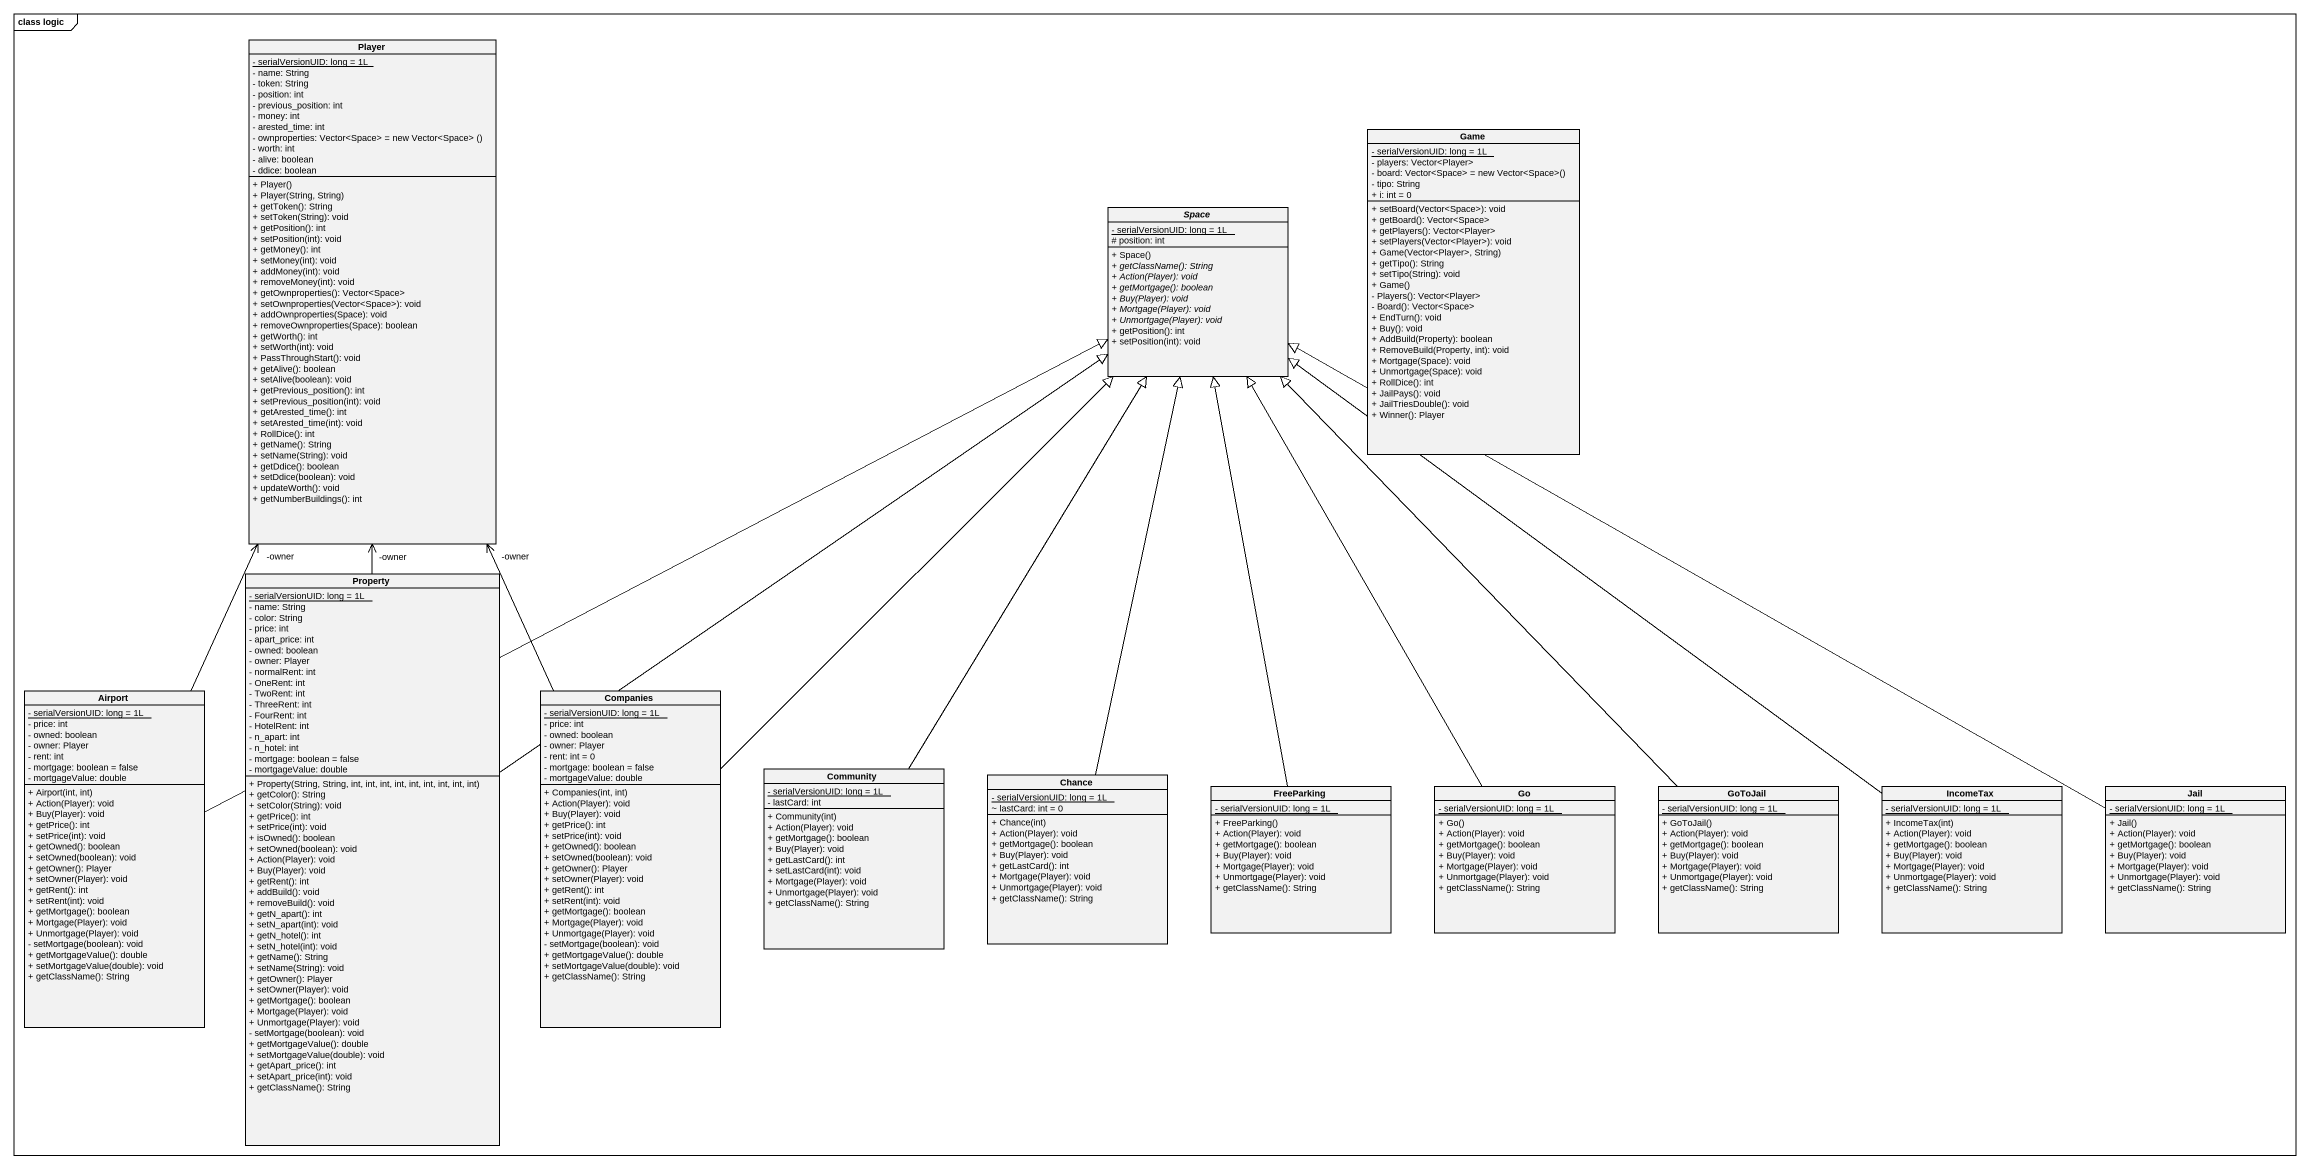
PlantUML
@startuml
mainframe class logic
hide circle
hide empty members
skinparam classAttributeIconSize 0
class Player {
  {static} - serialVersionUID: long = 1L
  - name: String
  - token: String
  - position: int
  - previous_position: int
  - money: int
  - arested_time: int
  {field} - ownproperties: Vector<Space> = new Vector<Space> ()
  - worth: int
  - alive: boolean
  - ddice: boolean
  + Player()
  + Player(String, String)
  + getToken(): String
  + setToken(String): void
  + getPosition(): int
  + setPosition(int): void
  + getMoney(): int
  + setMoney(int): void
  + addMoney(int): void
  + removeMoney(int): void
  + getOwnproperties(): Vector<Space>
  + setOwnproperties(Vector<Space>): void
  + addOwnproperties(Space): void
  + removeOwnproperties(Space): boolean
  + getWorth(): int
  + setWorth(int): void
  + PassThroughStart(): void
  + getAlive(): boolean
  + setAlive(boolean): void
  + getPrevious_position(): int
  + setPrevious_position(int): void
  + getArested_time(): int
  + setArested_time(int): void
  + RollDice(): int
  + getName(): String
  + setName(String): void
  + getDdice(): boolean
  + setDdice(boolean): void
  + updateWorth(): void
  + getNumberBuildings(): int
}
class Game {
  {static} - serialVersionUID: long = 1L
  - players: Vector<Player>
  {field} - board: Vector<Space> = new Vector<Space>()
  - tipo: String
  + i: int = 0
  + setBoard(Vector<Space>): void
  + getBoard(): Vector<Space>
  + getPlayers(): Vector<Player>
  + setPlayers(Vector<Player>): void
  + Game(Vector<Player>, String)
  + getTipo(): String
  + setTipo(String): void
  + Game()
  - Players(): Vector<Player>
  - Board(): Vector<Space>
  + EndTurn(): void
  + Buy(): void
  + AddBuild(Property): boolean
  + RemoveBuild(Property, int): void
  + Mortgage(Space): void
  + Unmortgage(Space): void
  + RollDice(): int
  + JailPays(): void
  + JailTriesDouble(): void
  + Winner(): Player
}
abstract class Space {
  {static} - serialVersionUID: long = 1L
  # position: int
  + Space()
  {abstract} + getClassName(): String
  {abstract} + Action(Player): void
  {abstract} + getMortgage(): boolean
  {abstract} + Buy(Player): void
  {abstract} + Mortgage(Player): void
  {abstract} + Unmortgage(Player): void
  + getPosition(): int
  + setPosition(int): void
}
class Property {
  {static} - serialVersionUID: long = 1L
  - name: String
  - color: String
  - price: int
  - apart_price: int
  - owned: boolean
  - owner: Player
  - normalRent: int
  - OneRent: int
  - TwoRent: int
  - ThreeRent: int
  - FourRent: int
  - HotelRent: int
  - n_apart: int
  - n_hotel: int
  - mortgage: boolean = false
  - mortgageValue: double
  + Property(String, String, int, int, int, int, int, int, int, int, int)
  + getColor(): String
  + setColor(String): void
  + getPrice(): int
  + setPrice(int): void
  + isOwned(): boolean
  + setOwned(boolean): void
  + Action(Player): void
  + Buy(Player): void
  + getRent(): int
  + addBuild(): void
  + removeBuild(): void
  + getN_apart(): int
  + setN_apart(int): void
  + getN_hotel(): int
  + setN_hotel(int): void
  + getName(): String
  + setName(String): void
  + getOwner(): Player
  + setOwner(Player): void
  + getMortgage(): boolean
  + Mortgage(Player): void
  + Unmortgage(Player): void
  - setMortgage(boolean): void
  + getMortgageValue(): double
  + setMortgageValue(double): void
  + getApart_price(): int
  + setApart_price(int): void
  + getClassName(): String
}
class Airport {
  {static} - serialVersionUID: long = 1L
  - price: int
  - owned: boolean
  - owner: Player
  - rent: int
  - mortgage: boolean = false
  - mortgageValue: double
  + Airport(int, int)
  + Action(Player): void
  + Buy(Player): void
  + getPrice(): int
  + setPrice(int): void
  + getOwned(): boolean
  + setOwned(boolean): void
  + getOwner(): Player
  + setOwner(Player): void
  + getRent(): int
  + setRent(int): void
  + getMortgage(): boolean
  + Mortgage(Player): void
  + Unmortgage(Player): void
  - setMortgage(boolean): void
  + getMortgageValue(): double
  + setMortgageValue(double): void
  + getClassName(): String
}
class Companies {
  {static} - serialVersionUID: long = 1L
  - price: int
  - owned: boolean
  - owner: Player
  - rent: int = 0
  - mortgage: boolean = false
  - mortgageValue: double
  + Companies(int, int)
  + Action(Player): void
  + Buy(Player): void
  + getPrice(): int
  + setPrice(int): void
  + getOwned(): boolean
  + setOwned(boolean): void
  + getOwner(): Player
  + setOwner(Player): void
  + getRent(): int
  + setRent(int): void
  + getMortgage(): boolean
  + Mortgage(Player): void
  + Unmortgage(Player): void
  - setMortgage(boolean): void
  + getMortgageValue(): double
  + setMortgageValue(double): void
  + getClassName(): String
}
class Community {
  {static} - serialVersionUID: long = 1L
  - lastCard: int
  + Community(int)
  + Action(Player): void
  + getMortgage(): boolean
  + Buy(Player): void
  + getLastCard(): int
  + setLastCard(int): void
  + Mortgage(Player): void
  + Unmortgage(Player): void
  + getClassName(): String
}
class Chance {
  {static} - serialVersionUID: long = 1L
  ~ lastCard: int = 0
  + Chance(int)
  + Action(Player): void
  + getMortgage(): boolean
  + Buy(Player): void
  + getLastCard(): int
  + Mortgage(Player): void
  + Unmortgage(Player): void
  + getClassName(): String
}
class FreeParking {
  {static} - serialVersionUID: long = 1L
  + FreeParking()
  + Action(Player): void
  + getMortgage(): boolean
  + Buy(Player): void
  + Mortgage(Player): void
  + Unmortgage(Player): void
  + getClassName(): String
}
class Go {
  {static} - serialVersionUID: long = 1L
  + Go()
  + Action(Player): void
  + getMortgage(): boolean
  + Buy(Player): void
  + Mortgage(Player): void
  + Unmortgage(Player): void
  + getClassName(): String
}
class GoToJail {
  {static} - serialVersionUID: long = 1L
  + GoToJail()
  + Action(Player): void
  + getMortgage(): boolean
  + Buy(Player): void
  + Mortgage(Player): void
  + Unmortgage(Player): void
  + getClassName(): String
}
class IncomeTax {
  {static} - serialVersionUID: long = 1L
  + IncomeTax(int)
  + Action(Player): void
  + getMortgage(): boolean
  + Buy(Player): void
  + Mortgage(Player): void
  + Unmortgage(Player): void
  + getClassName(): String
}
class Jail {
  {static} - serialVersionUID: long = 1L
  + Jail()
  + Action(Player): void
  + getMortgage(): boolean
  + Buy(Player): void
  + Mortgage(Player): void
  + Unmortgage(Player): void
  + getClassName(): String
}
Property -up-> "-owner" Player
Property -up-|> Space
Airport -up-> "-owner" Player
Airport -right-|> Space
Companies -up-> "-owner" Player
Companies -up-|> Space
Community -up-|> Space
Chance -up-|> Space
FreeParking -up-|> Space
Go -up-|> Space
GoToJail -up-|> Space
IncomeTax -up-|> Space
Jail -left-|> Space
@enduml
